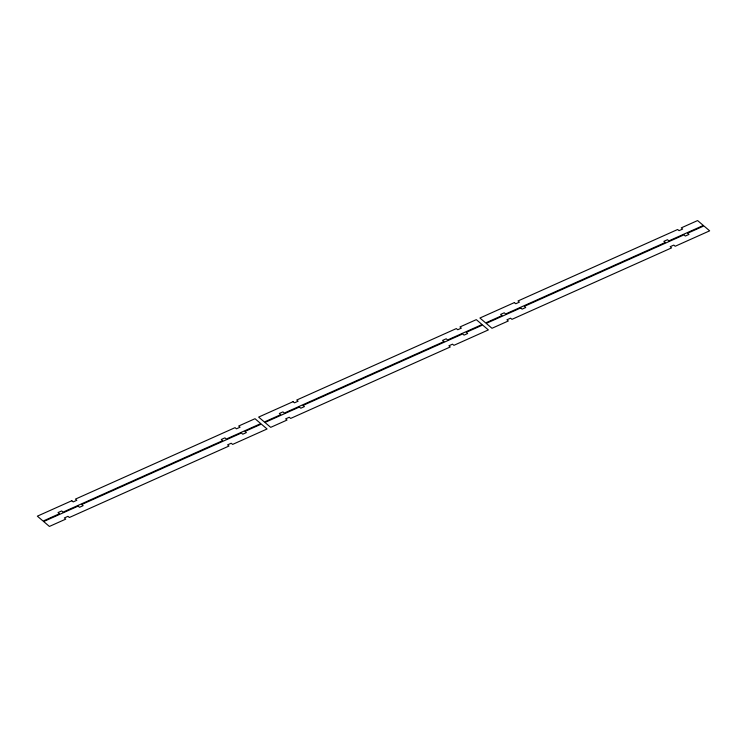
<?xml version="1.0" encoding="UTF-8"?>
<svg xmlns="http://www.w3.org/2000/svg" width="747" height="747" viewBox="0 0 747 747"><rect width="100%" height="100%" fill="white"/><g stroke="black" fill="none" stroke-linecap="round" stroke-linejoin="round"><path stroke-width="1.12" d="M71.815 500.733L37.35 516.168L43.093 521.061L59.415 513.749L58.042 512.573L61.665 510.948L63.047 512.125L222.662 440.655L221.289 439.488L224.912 437.863L226.294 439.031L260.75 423.605L255.016 418.712L238.685 426.023L240.067 427.2L236.435 428.815L235.062 427.648L75.438 499.108L76.82 500.285L73.187 501.909L71.815 500.733M293.104 401.662L258.639 417.087L264.382 421.98L280.704 414.669L279.331 413.502L282.954 411.877L284.336 413.044L443.951 341.584L442.579 340.408L446.202 338.783L447.584 339.96L482.048 324.534L476.306 319.641L459.975 326.943L461.357 328.12L457.734 329.744L456.352 328.568L296.727 400.037L298.109 401.204L294.486 402.829L293.104 401.662M514.394 302.582L479.929 318.017L485.671 322.909L501.993 315.598L500.621 314.422L504.244 312.797L505.626 313.973L665.241 242.504L663.868 241.337L667.491 239.712L668.873 240.879L703.338 225.454L697.595 220.561L681.273 227.872L682.646 229.049L679.023 230.664L677.641 229.497L518.026 300.957L519.398 302.133L515.775 303.758L514.394 302.582M78.127 506.121L43.662 521.546L49.405 526.439L65.727 519.128L64.354 517.951L67.977 516.336L69.359 517.503L228.974 446.043L227.602 444.867L231.225 443.242L232.606 444.418L267.071 428.983L261.329 424.091L245.007 431.402L246.379 432.578L242.756 434.203L241.374 433.027L81.759 504.496L83.132 505.663L79.509 507.288L78.127 506.121M299.416 407.04L264.952 422.466L270.694 427.359L287.025 420.057L285.643 418.88L289.266 417.256L290.648 418.432L450.273 346.963L448.891 345.796L452.514 344.171L453.896 345.338L488.361 329.913L482.618 325.02L466.296 332.331L467.669 333.498L464.046 335.123L462.664 333.956L303.049 405.416L304.421 406.592L300.798 408.217L299.416 407.04M520.706 307.969L486.25 323.395L491.984 328.288L508.315 320.977L506.933 319.8L510.565 318.185L511.938 319.352L671.562 247.892L670.18 246.715L673.813 245.091L675.185 246.267L709.65 230.832L703.907 225.939L687.585 233.251L688.958 234.427L685.335 236.052L683.953 234.875L524.338 306.345L525.711 307.512L522.088 309.137L520.706 307.969"/></g></svg>
